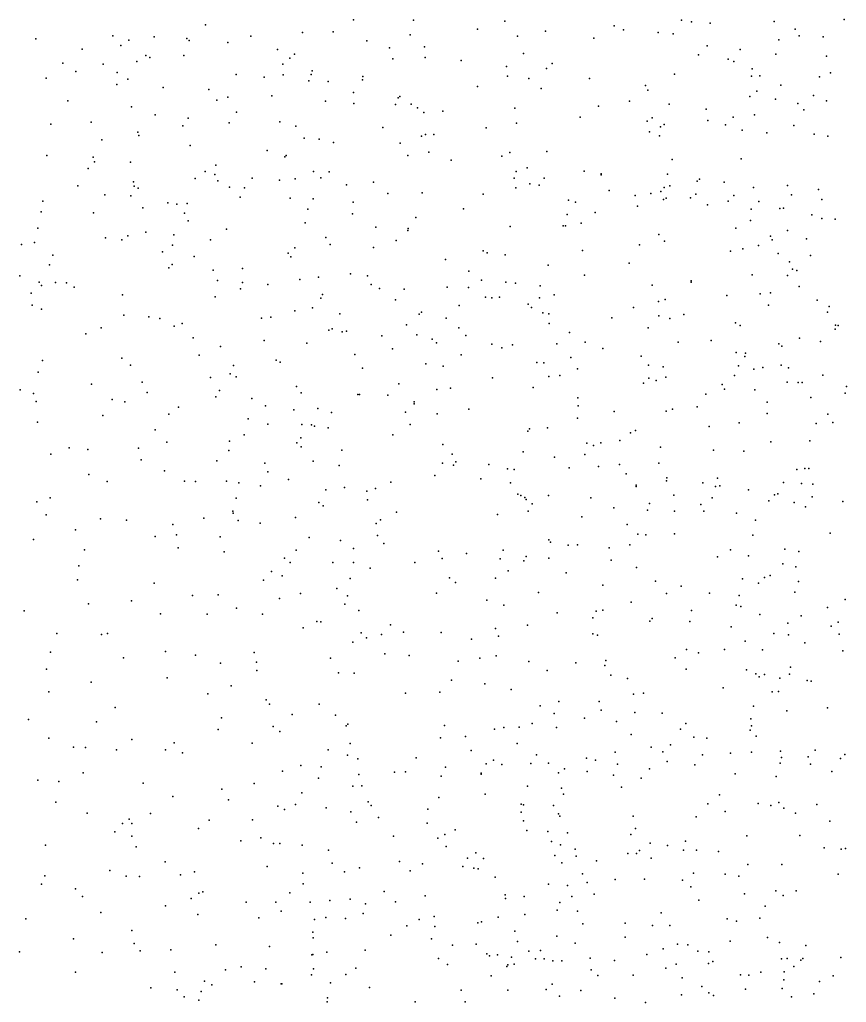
# Model space of a CAD drawing. Header units: metres. Extents: x -23.9 to 23.9, y -28.5 to 28.5.
# Drawn here: x -0.003 to 2.983, y 3.576 to 7.126 of the extents above; entities that cross this region are included whole.
import ezdxf

# ---------------------------------------------------------------- set-up
doc = ezdxf.new("R2010")
doc.units = ezdxf.units.M

msp = doc.modelspace()

# ---------------------------------------------------------------- linework, layer by layer
for p in [(0.6681, 7.1079, -11.925), (1.2026, 7.1253, 12.6524), (1.4197, 7.1245, -14.0651), (1.749, 7.1212, 2.5173), (2.144, 7.1035, 15.5291), (2.3872, 7.1248, 0.7646), (2.4238, 7.1181, 0.3322), (2.4912, 7.1141, 2.5026), (2.7226, 7.1193, 25.6998), (2.9752, 7.1264, 1.5451), (0.3338, 7.0685, 10.4159), (0.8318, 7.067, 10.7683), (1.0183, 7.0797, 25.2435), (1.1289, 7.0818, -1.4604), (1.4077, 7.0713, -23.1293), (1.6506, 7.0921, 21.8539), (1.7955, 7.0664, 3.0662), (1.8961, 7.0848, -22.1018), (2.1777, 7.09, 5.8267), (2.303, 7.0795, 12.185), (2.3577, 7.0753, 16.4901), (2.7975, 7.0918, -14.218), (2.8125, 7.0677, -2.0243), (0.0559, 7.0576, 21.5735), (0.3625, 7.0336, 22.4141), (0.3913, 7.052, -22.7996), (0.4828, 7.0645, 16.2123), (0.6012, 7.0589, -3.5515), (0.6087, 7.0511, 9.8259), (0.7493, 7.0433, -19.6792), (1.2505, 7.0495, 4.5546), (2.0712, 7.06, 1.2686), (2.4796, 7.0313, 2.9413), (2.7385, 7.053, 15.1435), (2.899, 7.0638, 18.321), (0.2227, 7.0192, -12.5295), (0.4532, 6.9963, -1.9551), (0.5904, 6.9966, 24.849), (0.9282, 7.018, 4.2391), (0.9895, 7.0013, -2.7197), (1.3324, 7.024, -21.8394), (1.4593, 7.0281, 1.5874), (1.8171, 7.0037, 15.458), (2.4491, 6.9996, -2.0707), (2.5992, 7.0181, 18.5377), (2.7276, 7.0016, 0.7563), (0.1523, 6.969, -3.1958), (0.2986, 6.9651, -3.7769), (0.4196, 6.9754, 15.4906), (0.4666, 6.99, 22.0029), (0.947, 6.9661, 5.6935), (0.9728, 6.9871, 6.127), (1.3442, 6.9848, 21.6065), (1.4621, 6.9891, -1.9351), (1.5915, 6.9788, -12.4241), (1.9197, 6.9677, 1.8201), (2.5558, 6.984, 25.2995), (2.5764, 6.975, -18.1974), (2.9111, 6.9949, 24.6984), (0.1997, 6.9394, -11.3573), (0.3487, 6.9358, 25.7792), (0.7788, 6.9278, 13.8533), (0.9491, 6.9268, 15.4898), (1.0493, 6.9286, 11.7951), (1.0531, 6.9418, 16.6049), (1.7555, 6.9569, 12.9092), (1.8998, 6.9496, 6.3119), (2.3627, 6.9289, 12.6766), (2.6421, 6.9483, -16.5569), (2.926, 6.9344, -24.1947), (0.0929, 6.9145, 8.2876), (0.3479, 6.8925, 8.0347), (0.3874, 6.9108, 15.1393), (0.8803, 6.9181, -3.2796), (1.0412, 6.9051, -14.9369), (1.1117, 6.9034, 9.8033), (1.2354, 6.9094, 5.3572), (1.2364, 6.9215, -0.8117), (1.7591, 6.9227, -13.1166), (1.8362, 6.914, 13.7146), (2.0556, 6.9132, 11.2175), (2.6407, 6.9226, 18.1381), (2.6703, 6.9233, -22.9555), (2.7468, 6.8896, 12.391), (2.8858, 6.9195, 13.9885), (0.515, 6.8808, -2.9352), (0.6806, 6.8745, 16.6172), (1.2024, 6.863, 22.6609), (1.6504, 6.8853, 4.3977), (1.8807, 6.8775, 12.5337), (2.2571, 6.8883, -1.6626), (2.2653, 6.8722, -0.9793), (2.6591, 6.8676, 11.9246), (0.1703, 6.8335, 25.0628), (0.7087, 6.8352, -3.8924), (0.7492, 6.846, 25.4827), (0.908, 6.8512, 4.6111), (1.1017, 6.8315, -20.4256), (1.2034, 6.8239, -19.7047), (1.3539, 6.8194, 4.9703), (1.3643, 6.8436, -15.4018), (1.3703, 6.8487, 10.1355), (1.4105, 6.821, 3.6823), (2.199, 6.8321, 13.1395), (2.3424, 6.8214, 5.1231), (2.6345, 6.8485, -15.5888), (2.7266, 6.8393, -2.4314), (2.8081, 6.8239, 25.0741), (2.8647, 6.8527, -23.7022), (2.9116, 6.8328, 25.4509), (0.4008, 6.8119, 13.7199), (0.4866, 6.7824, 25.2057), (0.7806, 6.7917, 9.6317), (1.4333, 6.8072, 6.3274), (1.4567, 6.7911, 16.5577), (1.5255, 6.7955, 10.5174), (1.7849, 6.8064, 13.2205), (2.0871, 6.8143, -19.599), (2.4762, 6.8033, 6.1006), (2.6516, 6.7827, 15.3349), (2.8287, 6.8009, 5.6566), (0.1099, 6.7486, 10.189), (0.2557, 6.7557, -2.2154), (0.6054, 6.7702, 4.8532), (0.7532, 6.7534, 11.4846), (0.9371, 6.7569, -15.7615), (1.7909, 6.7526, 4.6957), (2.0215, 6.7746, -23.7453), (2.264, 6.7602, -18.5344), (2.2818, 6.7717, -20.1772), (2.3243, 6.7474, 15.4669), (2.4823, 6.7616, -12.4069), (2.5744, 6.7745, 16.3968), (0.4234, 6.7197, 3.7039), (0.5866, 6.7433, 12.5525), (0.9946, 6.7419, -1.1958), (1.3085, 6.7363, 7.6173), (1.4625, 6.7111, 8.123), (1.4934, 6.7116, -0.6268), (1.6814, 6.7353, 12.2481), (2.2719, 6.7214, -15.1968), (2.3115, 6.7391, -13.7407), (2.5469, 6.7464, 0.428), (2.606, 6.7271, 8.3379), (2.6961, 6.717, 0.0879), (2.7932, 6.7438, 19.0784), (2.8667, 6.7129, 13.2359), (0.2943, 6.6921, 12.7629), (0.4271, 6.7075, 22.5451), (1.0249, 6.6985, -3.6715), (1.0786, 6.6946, -13.1581), (1.1302, 6.6827, 21.8564), (1.3715, 6.6805, 13.1269), (1.4479, 6.7055, 5.5265), (2.3079, 6.7064, 11.6367), (2.9156, 6.7056, 1.1555), (0.6126, 6.6718, -1.5958), (0.891, 6.6542, 22.5787), (1.4748, 6.6476, -23.5306), (1.7672, 6.6468, 7.8856), (1.9005, 6.6503, 5.5324), (0.0953, 6.6351, 3.6561), (0.2621, 6.63, 7.59), (0.2677, 6.6132, 13.4478), (0.3969, 6.6117, 6.7496), (0.9547, 6.6312, 13.711), (0.9593, 6.6353, -2.9285), (1.3988, 6.6352, -20.1027), (1.5555, 6.6185, -21.2443), (1.7381, 6.6333, 5.208), (2.3543, 6.6215, -19.2114), (2.6028, 6.6236, -16.9299), (0.2438, 6.588, 5.0116), (0.6672, 6.5783, 8.4568), (0.706, 6.6007, -4.3136), (1.0585, 6.5776, -14.4128), (1.1147, 6.5761, 15.402), (1.7904, 6.5777, 5.8658), (1.8299, 6.5909, 12.737), (2.036, 6.5784, 6.7394), (2.0975, 6.5694, -12.7072), (0.4083, 6.5402, 21.8186), (0.6312, 6.5522, -14.8035), (0.7018, 6.5665, -19.3533), (0.7123, 6.5439, 7.8752), (0.8365, 6.5534, -22.1705), (0.936, 6.5459, -17.402), (0.9916, 6.5515, -4.696), (1.0848, 6.5553, 4.8466), (1.2753, 6.5387, 8.3536), (1.7832, 6.5531, 3.8268), (1.8909, 6.5535, 4.2131), (2.0975, 6.5658, 8.5166), (2.3374, 6.5679, 7.045), (2.4446, 6.5431, -2.5135), (2.453, 6.5505, 6.4146), (2.5418, 6.5386, 13.631), (0.2066, 6.5265, 25.4229), (0.4103, 6.5244, -4.5536), (0.4249, 6.517, -17.106), (0.7545, 6.5208, 21.7826), (0.8086, 6.5183, 6.5222), (1.1774, 6.5299, 13.4503), (1.3265, 6.4985, -12.3426), (1.4512, 6.5003, 3.5483), (1.7892, 6.5191, 10.7534), (1.8393, 6.5332, 16.7186), (1.8735, 6.5279, 15.3835), (2.1256, 6.5088, 27.0675), (2.2761, 6.4982, -1.0241), (2.3133, 6.5052, 14.0197), (2.3251, 6.5196, 18.8625), (2.3454, 6.5261, 12.9284), (2.6473, 6.5199, 6.7434), (2.7708, 6.5266, 14.58), (2.8824, 6.5128, 15.9525), (0.0805, 6.4705, 9.5324), (0.3042, 6.4932, 15.7386), (0.399, 6.4902, 8.7353), (0.5319, 6.4642, -11.7743), (0.7937, 6.4849, 11.1197), (0.9745, 6.4819, -16.4676), (1.0565, 6.4794, 7.3645), (1.2019, 6.4665, 9.7532), (1.6714, 6.496, 11.9483), (1.9791, 6.4745, 7.0885), (2.0045, 6.4665, -0.7374), (2.2202, 6.4906, 18.3823), (2.323, 6.4766, 14.7946), (2.3317, 6.481, -12.0569), (2.4201, 6.4822, -15.8464), (2.4392, 6.4956, 26.3449), (2.5562, 6.4709, -23.863), (2.5761, 6.4905, 27.0106), (2.6673, 6.4694, 5.1029), (2.7848, 6.4937, -20.1777), (2.8944, 6.4762, 12.5667), (0.0744, 6.4324, -2.8561), (0.2636, 6.4285, 22.7908), (0.4423, 6.4466, -20.6289), (0.564, 6.4601, 12.7974), (0.5922, 6.4276, -23.1261), (0.6015, 6.4622, 15.4491), (1.038, 6.4419, -1.3808), (1.5996, 6.4427, 8.3807), (2.0759, 6.4293, 6.3016), (2.2285, 6.4519, 5.0876), (2.4818, 6.4568, 8.0315), (2.6389, 6.4417, 17.858), (2.7426, 6.4435, 12.9631), (2.756, 6.4452, -1.2145), (0.6055, 6.3999, -17.9462), (1.0277, 6.392, 16.7253), (1.1994, 6.4243, 22.4186), (1.428, 6.4111, 10.1537), (1.9741, 6.4225, 14.56), (2.6363, 6.4001, -5.9108), (2.8579, 6.421, 14.0495), (2.8945, 6.4084, 3.7979), (2.942, 6.4057, -0.0934), (0.0626, 6.3724, 17.8196), (0.4527, 6.358, 6.075), (0.7435, 6.369, 22.9195), (1.2835, 6.3769, 11.6822), (1.3988, 6.3644, 10.6695), (1.4002, 6.3719, 7.2102), (1.7689, 6.3789, 26.5903), (1.9603, 6.3815, -21.7079), (1.9686, 6.382, 14.1391), (2.0255, 6.3913, 8.8642), (2.5842, 6.3724, 11.6302), (2.7706, 6.3641, -13.354), (0.0506, 6.3216, -17.5311), (0.3069, 6.3375, -1.958), (0.3656, 6.331, -2.5596), (0.3873, 6.3458, 16.4523), (0.5532, 6.3489, 13.2171), (0.6857, 6.3314, -5.046), (1.103, 6.3392, -23.3985), (1.3569, 6.3279, 16.5409), (2.3059, 6.3501, -13.2828), (2.3261, 6.3257, 18.0129), (2.7092, 6.3445, 19.1582), (2.7143, 6.3312, -6.5917), (2.8384, 6.3343, 26.7793), (0.0039, 6.3138, 22.5382), (0.513, 6.2878, 9.2094), (0.549, 6.3116, -1.6759), (0.9907, 6.3024, -3.9445), (1.1185, 6.3139, 3.5105), (1.2749, 6.3037, -0.902), (1.6708, 6.2909, 11.4608), (2.0294, 6.292, -20.7652), (2.2358, 6.3129, 26.144), (2.5649, 6.2898, 15.6306), (2.6087, 6.2985, -14.5165), (2.665, 6.3101, -15.0619), (0.1164, 6.2752, -12.3709), (0.6275, 6.2709, 7.2006), (0.9663, 6.2826, -20.9885), (0.9769, 6.2694, 6.9318), (1.535, 6.2596, 4.787), (1.6852, 6.2835, 6.7655), (1.7505, 6.2763, 17.9672), (2.7371, 6.2819, 7.1615), (2.7775, 6.2515, 7.9565), (2.8539, 6.274, -2.5723), (0.1051, 6.2407, 4.8537), (0.5352, 6.2296, 3.916), (0.5477, 6.2412, -15.1715), (0.6959, 6.2216, 8.5669), (0.8018, 6.2278, 3.663), (1.6193, 6.217, 12.3078), (1.9055, 6.2391, 26.2243), (2.198, 6.2468, -2.3011), (2.7887, 6.2244, -11.9128), (2.8045, 6.2203, 3.2604), (-0.0021, 6.2012, 25.5098), (0.711, 6.1835, 7.572), (1.0089, 6.187, -15.775), (1.0762, 6.1954, -19.4375), (1.1918, 6.2078, -17.6748), (1.2537, 6.2011, 10.9904), (1.6654, 6.1848, 15.1345), (2.0374, 6.2035, 7.7016), (2.4219, 6.1822, 16.1852), (2.6431, 6.2042, 15.2084), (2.7705, 6.2017, 26.3091), (0.0678, 6.1783, 18.9976), (0.0755, 6.1658, 8.8699), (0.1259, 6.1767, 3.8854), (0.1662, 6.1757, 7.1992), (0.1938, 6.1603, -11.3433), (0.7949, 6.1538, 9.5573), (0.8012, 6.1767, 10.8534), (0.8931, 6.1699, 6.1428), (1.2662, 6.1694, -4.8928), (1.2963, 6.1554, 27.8245), (1.3863, 6.1526, -2.5211), (1.5406, 6.1592, 3.6258), (1.6178, 6.1587, -5.6168), (1.7526, 6.1781, 6.413), (1.788, 6.1747, 27.1281), (1.8771, 6.1648, -14.4428), (2.282, 6.1671, 13.7498), (2.4218, 6.1782, 13.1904), (2.8124, 6.1621, 5.1415), (0.0389, 6.1378, 6.1145), (0.3684, 6.1318, 21.6585), (0.7032, 6.1248, -2.8422), (1.0842, 6.1199, 21.8019), (1.0909, 6.1338, 6.4382), (1.355, 6.1146, -4.1826), (1.68, 6.1234, -1.6751), (1.7025, 6.1211, 18.4366), (1.7301, 6.1235, 9.5967), (1.8745, 6.1216, 16.4181), (1.9279, 6.1321, 10.0149), (2.3039, 6.1085, 11.6246), (2.3281, 6.1151, 17.6946), (2.5512, 6.1297, -19.2127), (2.6719, 6.1362, -22.5145), (2.7091, 6.1394, -17.8103), (2.8769, 6.1134, 4.0515), (0.0419, 6.0946, 10.1342), (0.076, 6.0805, -17.0182), (0.9909, 6.0745, 7.2651), (1.0545, 6.0848, 22.8315), (1.584, 6.094, -5.2446), (1.8334, 6.0979, -20.2031), (1.8458, 6.0859, -15.3091), (2.2137, 6.0868, -18.6521), (2.7017, 6.0947, 12.8662), (2.9209, 6.0905, 0.09), (0.373, 6.0581, 4.4657), (0.4633, 6.0529, 8.9595), (0.5027, 6.0467, 10.6698), (0.8709, 6.0473, -14.4345), (0.9045, 6.0512, 15.5766), (1.1538, 6.0637, -5.551), (1.4396, 6.0628, -19.8165), (1.4479, 6.0689, 17.9994), (1.5373, 6.0472, -5.9465), (1.8871, 6.0665, 14.8104), (1.9084, 6.0635, -1.1604), (2.1352, 6.0492, 9.1206), (2.3054, 6.0557, -1.4896), (2.3453, 6.0467, 7.4508), (2.3956, 6.0607, 18.8374), (2.9142, 6.0697, 6.5295), (0.2912, 6.0124, -4.9892), (0.5551, 6.0187, 16.315), (0.5837, 6.0283, -1.891), (1.114, 6.0039, 4.7819), (1.1259, 6.0091, -1.8378), (1.1772, 6.0013, 28.3374), (1.3945, 6.0231, -14.3654), (1.5827, 6.0132, -1.3002), (1.91, 6.0279, 12.7011), (2.2676, 6.0126, 9.829), (2.582, 6.0312, 17.9232), (2.5995, 6.0213, 15.9002), (2.9423, 6.0083, -24.8316), (2.9441, 6.0221, 26.5401), (2.9535, 6.0215, 0.9019), (0.2357, 5.9916, -11.9107), (0.6236, 5.9765, -5.1667), (0.8804, 5.9666, 27.9581), (1.1623, 5.9984, 27.5352), (1.3055, 5.9843, 7.1629), (1.4315, 5.9875, 14.8169), (1.4869, 5.9723, -23.545), (1.6079, 5.9848, 6.9067), (1.983, 5.9965, -5.5394), (2.4948, 5.9674, -17.3662), (2.8136, 5.9755, 0.5579), (0.7219, 5.9452, 4.0103), (1.0341, 5.9572, 16.4179), (1.343, 5.9369, -17.2051), (1.5026, 5.9588, 5.4171), (1.7028, 5.9534, 10.3069), (1.7387, 5.9401, 4.1581), (1.7774, 5.9509, 12.0922), (1.937, 5.9548, 8.7886), (2.0391, 5.9607, -12.9514), (2.1029, 5.9376, 10.2591), (2.3748, 5.961, -21.3487), (2.7388, 5.9549, 9.2646), (2.7494, 5.9465, 10.3675), (2.8889, 5.9636, 12.6102), (0.0799, 5.8944, -4.4022), (0.3662, 5.9032, -18.8585), (0.6457, 5.9142, -2.2651), (0.9237, 5.8966, -3.5302), (1.2071, 5.9167, -2.2081), (1.5917, 5.9158, 26.7009), (1.9875, 5.9057, 16.1219), (2.2422, 5.91, 27.4045), (2.5848, 5.924, -25.1962), (2.6163, 5.9097, 11.8953), (2.6187, 5.9219, -22.0624), (0.3978, 5.8784, -2.9701), (0.769, 5.8773, 10.4545), (0.938, 5.8888, 10.1605), (1.2348, 5.8666, 3.7393), (1.4639, 5.8832, -15.5255), (1.5271, 5.8739, -4.9904), (1.8651, 5.8872, -5.9924), (1.8897, 5.8859, 26.1569), (2.0117, 5.8643, 7.7381), (2.2677, 5.8777, -20.6942), (2.3216, 5.8722, -2.0689), (2.5929, 5.8755, 3.9678), (2.6491, 5.8637, 7.3499), (2.6806, 5.87, 18.8846), (2.7476, 5.8778, -5.6856), (2.774, 5.8681, -15.3649), (0.0636, 5.8531, -3.2621), (0.6866, 5.8336, -21.314), (0.7572, 5.8466, 22.9312), (0.7792, 5.8358, -15.3363), (1.7052, 5.8325, 27.0716), (1.908, 5.8374, 28.1648), (1.9483, 5.8404, -19.7706), (2.2692, 5.8313, 4.9355), (2.3303, 5.834, 13.689), (2.5787, 5.8403, -6.3423), (2.8976, 5.8419, -2.7093), (-0.0016, 5.7888, 22.4374), (0.2564, 5.8098, 21.7812), (0.4399, 5.8169, -22.6647), (0.9967, 5.8006, 6.2186), (1.366, 5.8106, 8.4739), (1.5039, 5.7906, 14.4804), (1.5532, 5.7953, 9.2689), (1.8517, 5.7974, -16.1356), (2.2501, 5.8133, -12.026), (2.2964, 5.8229, 3.7637), (2.5337, 5.8075, 3.1251), (2.5427, 5.7918, 13.0054), (2.6527, 5.7886, -13.1779), (2.7691, 5.8169, 6.1365), (2.8094, 5.8157, 15.598), (2.8233, 5.8158, -25.892), (2.9828, 5.8005, 18.159), (0.0463, 5.7761, 8.6428), (0.3315, 5.7542, 22.8525), (0.457, 5.7794, -3.8252), (0.7058, 5.7637, -3.2984), (0.7184, 5.7863, 8.0756), (0.8354, 5.7577, 9.428), (1.0137, 5.7781, 15.1227), (1.2188, 5.7718, 22.2348), (1.2244, 5.772, 9.6427), (1.3266, 5.77, 18.2216), (2.0126, 5.7595, 12.2814), (2.4748, 5.7734, -1.7482), (2.8551, 5.7617, -12.0151), (2.9781, 5.7767, -14.4952), (0.0565, 5.7471, -15.7567), (0.3768, 5.7457, -20.2289), (0.571, 5.7264, -19.4153), (0.8853, 5.731, -5.6199), (1.0739, 5.7219, 6.8353), (1.4217, 5.7458, -4.4499), (1.422, 5.7378, 4.1309), (1.6188, 5.7192, 7.3186), (2.0142, 5.7314, -12.4342), (2.3555, 5.7191, 12.1366), (2.4444, 5.727, 9.6359), (2.6972, 5.7444, -13.9977), (0.2978, 5.6956, -16.8644), (0.5363, 5.7005, 7.2621), (0.8217, 5.684, 27.5761), (0.9869, 5.716, -22.1886), (1.1228, 5.7066, 7.3271), (1.3905, 5.708, -6.1933), (1.5048, 5.7019, 18.5342), (2.0123, 5.6859, -17.1605), (2.1438, 5.7108, -5.7422), (2.3319, 5.7114, 16.1113), (2.6967, 5.7034, 27.2123), (2.9154, 5.7012, 26.8657), (0.0612, 5.6723, 10.1873), (0.8936, 5.6651, 7.5803), (1.0159, 5.6635, -16.2393), (1.0513, 5.6622, 5.1771), (1.0617, 5.6579, -18.4535), (1.1111, 5.651, -3.9714), (1.407, 5.6638, 27.2704), (1.8382, 5.6475, 14.1952), (1.9038, 5.6521, -5.0114), (2.4877, 5.6562, 8.0763), (2.5959, 5.6699, -23.6), (2.8738, 5.6669, 6.5471), (2.9337, 5.6709, 10.7313), (0.4861, 5.6437, 16.2602), (0.8072, 5.6268, 16.626), (1.0124, 5.6159, 4.7919), (1.3452, 5.6261, 28.6107), (1.8327, 5.64, 10.4943), (2.2038, 5.6337, 17.3859), (2.2218, 5.6419, 4.5633), (0.1752, 5.5795, -4.5322), (0.4262, 5.5783, -4.9735), (0.5287, 5.5995, 15.7254), (0.7546, 5.6035, -5.0985), (0.9985, 5.5969, 14.6403), (1.0138, 5.5828, -15.0125), (1.5256, 5.5916, 17.52), (2.0458, 5.5958, 16.5273), (2.0701, 5.5872, 20.9328), (2.0955, 5.597, -15.4784), (2.1646, 5.6056, 8.3552), (2.3116, 5.5816, -12.9307), (2.71, 5.6008, 20.5244), (2.8514, 5.6045, -1.8326), (0.1092, 5.5569, 6.1641), (0.2435, 5.5729, 8.2959), (0.753, 5.57, 21.87), (1.1609, 5.5712, 16.696), (1.5595, 5.556, -19.2911), (1.8157, 5.5645, -6.1756), (1.9285, 5.545, 26.2772), (2.0388, 5.5549, 25.6683), (2.5029, 5.5713, 5.2383), (2.6121, 5.5677, -21.5144), (0.4353, 5.5362, 2.4163), (0.7088, 5.5318, 28.1196), (0.882, 5.5233, -19.0364), (1.0575, 5.5308, 8.0969), (1.151, 5.5152, 9.9625), (1.5245, 5.5244, 5.7055), (1.5633, 5.5171, -4.8692), (1.5721, 5.5281, 8.1807), (1.6913, 5.5185, 16.677), (1.9819, 5.5069, 27.6115), (2.0872, 5.5116, 3.7069), (2.1629, 5.5187, 3.253), (2.3054, 5.5239, 8.8769), (2.8329, 5.5046, -12.8253), (2.8473, 5.5045, -19.3004), (0.2471, 5.4831, 8.8993), (0.5201, 5.4956, 23.1995), (0.8937, 5.492, 2.2617), (1.4968, 5.4796, 10.4295), (1.7593, 5.5031, 6.8734), (1.7836, 5.5013, 26.9048), (2.1878, 5.4858, -25.1768), (2.3342, 5.4711, -20.4354), (2.5179, 5.4694, -2.37), (2.8041, 5.5004, 8.3161), (0.3135, 5.458, 7.1015), (0.5928, 5.459, 9.9339), (0.6319, 5.4572, 6.1549), (0.7443, 5.4593, 2.6946), (0.7882, 5.4532, -22.872), (0.8665, 5.4418, 15.1754), (0.9676, 5.4644, 28.4923), (1.17, 5.4362, 22.3939), (1.3373, 5.4546, 14.3417), (1.6623, 5.4676, -18.3557), (1.7696, 5.4533, 9.1323), (2.224, 5.4446, -19.203), (2.2242, 5.4397, -5.4267), (2.3331, 5.4599, 27.2114), (2.4649, 5.4526, 25.4856), (2.5098, 5.44, 13.7547), (2.5262, 5.4421, -13.6677), (2.7564, 5.4545, 6.2755), (2.8213, 5.4501, 8.6986), (2.8619, 5.4485, 15.7689), (0.1075, 5.3989, -15.1771), (0.7783, 5.3976, -4.0614), (1.1029, 5.4275, -17.6814), (1.2506, 5.4224, 6.3275), (1.2824, 5.4318, -21.527), (1.7962, 5.4118, 25.9131), (1.807, 5.4065, 17.411), (1.8217, 5.4002, 25.3296), (1.9075, 5.4066, 28.3543), (2.0598, 5.398, -5.9825), (2.3594, 5.408, 12.8791), (2.4979, 5.3991, -5.6306), (2.63, 5.4274, 18.1207), (2.7229, 5.4091, 26.7641), (2.7356, 5.4132, 6.7592), (2.8591, 5.4023, 12.2047), (0.0587, 5.3846, 6.5432), (1.0775, 5.3823, 7.0829), (1.0934, 5.3691, 7.4711), (1.2528, 5.3911, 23.0721), (1.8259, 5.3928, -23.6779), (1.8475, 5.3774, 4.2876), (2.1429, 5.3627, 20.255), (2.2717, 5.3784, 2.9599), (2.4572, 5.3739, 26.3616), (2.7024, 5.3873, 21.297), (2.7945, 5.3823, -20.2365), (2.8357, 5.3659, 9.5504), (2.9703, 5.3858, 4.754), (0.0928, 5.3374, 7.8398), (0.7673, 5.351, 6.8151), (0.7683, 5.3436, -21.3332), (0.9933, 5.3271, -5.9716), (1.3579, 5.3465, 18.1303), (1.7229, 5.3389, 14.277), (1.8338, 5.3505, 20.7014), (2.0271, 5.3305, 10.4633), (2.2645, 5.3538, -16.8942), (2.3619, 5.3502, 16.5016), (2.4686, 5.3501, 9.5955), (2.5858, 5.343, -2.0333), (0.2891, 5.323, 1.9452), (0.3831, 5.3181, 2.8346), (0.5497, 5.3024, 8.5428), (0.6621, 5.3255, 9.5852), (0.7862, 5.3162, 23.3849), (0.8657, 5.3071, -5.4263), (1.2846, 5.3064, -23.6859), (1.3008, 5.3189, -6.1899), (2.1914, 5.3017, 18.603), (2.6547, 5.3178, -5.9663), (0.1984, 5.2826, 8.572), (0.4862, 5.2586, 7.8775), (0.5639, 5.2644, 6.5215), (0.7211, 5.2576, -4.383), (1.0423, 5.2552, 27.3732), (1.2888, 5.262, 9.4202), (2.2301, 5.2673, -16.0079), (2.2583, 5.2647, 6.9372), (2.3625, 5.268, 17.6012), (2.6453, 5.2636, 13.4169), (2.9239, 5.2713, 2.8808), (0.047, 5.2484, 2.2465), (1.1563, 5.2439, 2.5407), (1.3126, 5.2332, -16.0622), (1.9087, 5.2474, -14.6402), (1.9144, 5.2386, -17.5188), (1.9778, 5.2275, 3.211), (2.012, 5.2288, 27.9159), (2.2005, 5.2283, 21.3924), (0.2312, 5.2104, 22.364), (0.5695, 5.2175, 1.7654), (0.7354, 5.2033, 27.9303), (0.9956, 5.2096, 14.5683), (1.2021, 5.2152, 28.5496), (1.5094, 5.2054, 6.6338), (1.6112, 5.1975, 7.5371), (1.7432, 5.2095, 27.4247), (1.8268, 5.1867, 26.1873), (2.1258, 5.2181, -18.7202), (2.5179, 5.1851, -24.8308), (2.5642, 5.2105, 2.6512), (2.6298, 5.1884, 15.8289), (2.761, 5.2134, -2.8801), (2.8107, 5.205, 2.4083), (0.2105, 5.1532, -20.3159), (0.9538, 5.1807, 6.2509), (0.9737, 5.165, -23.3391), (1.1279, 5.1652, 5.2291), (1.2031, 5.165, 9.943), (1.4241, 5.1654, 22.609), (1.5234, 5.1796, 25.7777), (1.7323, 5.1787, -6.1408), (1.8178, 5.1711, 18.5308), (1.9084, 5.1801, 25.0756), (2.1328, 5.1729, 3.878), (2.7532, 5.1596, 13.7228), (2.7999, 5.1497, -21.0749), (0.9061, 5.1329, 28.3059), (0.9445, 5.1169, 5.7307), (1.2629, 5.144, -22.4277), (1.7618, 5.1352, 7.1815), (1.9703, 5.1279, -19.6013), (2.2252, 5.1472, -15.0935), (2.708, 5.1179, -22.3023), (0.2056, 5.1018, 7.5777), (0.4828, 5.0897, 15.5582), (0.878, 5.1006, 15.0661), (1.1901, 5.1069, -5.0823), (1.5497, 5.1097, 28.4835), (1.5716, 5.0929, 2.9148), (1.7155, 5.1087, 9.1868), (2.1037, 5.083, 4.5879), (2.293, 5.0972, 18.347), (2.3868, 5.0792, 9.8293), (2.6077, 5.1063, 20.1168), (2.666, 5.0899, -5.1801), (2.6878, 5.1104, 4.2273), (2.8097, 5.0961, -23.1336), (0.6217, 5.046, 7.1133), (0.7137, 5.0485, -20.6978), (1.0112, 5.0531, 22.1171), (1.1429, 5.0708, 6.6021), (1.1814, 5.044, -5.9651), (1.5021, 5.0536, 16.8226), (1.8707, 5.0567, 20.39), (2.3334, 5.0526, 17.33), (2.4883, 5.0538, 12.5579), (2.5957, 5.0452, 21.4529), (2.7963, 5.0579, 25.6653), (0.246, 5.0152, 15.8165), (0.4009, 5.0265, -14.5226), (0.9356, 5.0348, 9.2885), (1.1714, 5.0149, 4.8721), (1.6847, 5.0283, 4.4228), (1.7455, 5.0106, 18.221), (2.2056, 5.0216, 6.636), (2.5849, 5.0106, 2.2464), (2.9788, 5.0312, 12.2431), (0.0127, 4.9901, 12.8905), (0.5061, 4.9797, 23.396), (0.6741, 4.9783, 22.0772), (0.7805, 4.9997, 8.097), (0.8736, 4.9783, 1.7328), (1.2219, 4.9911, -17.1491), (1.9383, 4.9826, -23.2875), (2.0788, 4.9894, -6.23), (2.1038, 4.9929, 9.4024), (2.4232, 4.9913, 16.5566), (2.6021, 5.006, -2.5112), (2.6704, 4.9775, 17.6417), (2.8191, 4.9721, 4.5445), (2.9148, 5.0028, -15.6732), (1.0705, 4.9512, 23.3756), (1.0845, 4.951, -5.5109), (1.3365, 4.9392, 27.5106), (1.831, 4.9386, 16.8983), (2.0669, 4.9649, 2.5677), (2.2726, 4.9532, 24.398), (2.2817, 4.9628, 13.7465), (2.4175, 4.9521, 18.0129), (2.7719, 4.9459, 10.1957), (2.9533, 4.9492, 13.4272), (0.131, 4.9079, 13.2759), (0.2924, 4.9047, 16.2829), (0.3145, 4.9089, 2.984), (1.021, 4.9286, 2.9051), (1.2305, 4.9107, 10.188), (1.3033, 4.9043, 20.1351), (1.3835, 4.9128, 3.3443), (1.5198, 4.9119, -5.1655), (1.7156, 4.9265, 20.0213), (2.0674, 4.9067, 26.3353), (2.0844, 4.9028, 21.3581), (2.5674, 4.9327, 1.1986), (2.7208, 4.9081, -14.0442), (2.7742, 4.903, 23.5435), (2.9282, 4.9354, 15.764), (2.9572, 4.9063, -6.1147), (1.1998, 4.8776, 7.9055), (1.2491, 4.8923, 2.104), (1.6294, 4.888, 28.1671), (1.726, 4.899, 23.5375), (2.6172, 4.8808, 25.1586), (2.8326, 4.8747, -2.7279), (0.1078, 4.8409, 9.7851), (0.5232, 4.8435, -15.4245), (0.6316, 4.8297, 9.5648), (0.8436, 4.8395, 6.1344), (1.3154, 4.8354, 14.3562), (2.4054, 4.8509, 15.8184), (2.4485, 4.8389, 26.2647), (2.5422, 4.8507, -6.3776), (2.6798, 4.8495, -26.159), (2.9701, 4.8457, -13.0322), (0.3719, 4.8206, 22.2314), (0.7222, 4.8014, 3.0347), (0.8523, 4.8043, 16.7235), (1.1193, 4.8194, 14.7718), (1.4039, 4.8289, -5.7484), (1.5804, 4.8083, -16.8223), (1.6593, 4.8198, 4.7477), (1.7182, 4.8274, 5.1647), (1.8354, 4.8071, 25.0264), (2.0063, 4.8029, 1.2848), (2.114, 4.8114, -25.0421), (2.3648, 4.8202, 0.9022), (0.0936, 4.78, -14.2688), (0.8538, 4.7741, 27.8118), (1.1486, 4.7664, 8.9378), (1.2052, 4.7653, -21.5482), (1.9022, 4.7749, -16.1781), (2.1111, 4.7924, -0.0258), (2.404, 4.779, 3.8539), (2.6217, 4.7775, 24.1217), (2.6556, 4.7628, 7.0664), (2.6875, 4.7604, 13.0217), (2.7777, 4.7612, 21.3149), (2.7814, 4.787, -2.2873), (0.255, 4.7321, 11.8057), (0.5302, 4.7484, -13.8016), (1.5565, 4.7393, 19.5206), (1.6766, 4.7262, 13.718), (2.1325, 4.7578, 0.3169), (2.1924, 4.7463, 9.6619), (2.6677, 4.7514, -5.0614), (2.7428, 4.7468, 12.6455), (2.8417, 4.7382, 1.0018), (2.8554, 4.7362, 17.3741), (0.1021, 4.698, 15.7422), (0.6769, 4.6906, 6.8063), (0.7609, 4.7195, 27.3316), (1.3905, 4.6923, 2.4045), (1.514, 4.6959, 7.8565), (1.7723, 4.7056, 24.5765), (2.214, 4.689, -17.742), (2.2504, 4.6925, 23.8962), (2.5377, 4.7118, -23.5785), (2.7145, 4.6972, 25.976), (2.7374, 4.6992, 20.248), (0.8874, 4.6687, 22.1828), (0.8996, 4.653, -17.4449), (1.0781, 4.6535, 8.6117), (1.9447, 4.6626, 21.1007), (2.0905, 4.6624, 9.2949), (0.3421, 4.6407, 1.5954), (0.9808, 4.6162, 23.5949), (1.8766, 4.6468, 7.449), (1.9269, 4.6193, -18.2792), (2.0976, 4.6314, 23.308), (2.2191, 4.6225, 1.8356), (2.3174, 4.6204, 21.3221), (2.6469, 4.6452, 17.0488), (2.7676, 4.6286, 25.5585), (2.9145, 4.64, 17.7468), (0.0294, 4.5976, 12.679), (0.2739, 4.5892, 7.4768), (0.7263, 4.6037, 1.6031), (1.138, 4.6136, 27.2209), (1.8486, 4.5828, 26.2107), (2.0376, 4.6019, 2.4169), (2.1523, 4.5906, -21.5698), (2.403, 4.5829, -0.3458), (2.6374, 4.6005, 15.8034), (0.7138, 4.5609, 28.1133), (0.9121, 4.5723, 5.8707), (0.9367, 4.554, 10.0304), (1.1765, 4.5752, 22.4361), (1.1822, 4.5805, 5.4886), (1.5319, 4.5765, 25.47), (1.712, 4.5621, 17.9386), (1.746, 4.5684, 3.6386), (1.8015, 4.5701, 0.4713), (1.9356, 4.5685, 5.4446), (2.3836, 4.5624, 2.3021), (2.6357, 4.5594, -13.5918), (2.6404, 4.5753, 0.1107), (0.102, 4.53, 12.1791), (0.4022, 4.5251, 15.3231), (0.5549, 4.5135, 11.6099), (0.8371, 4.5116, -14.0971), (1.1909, 4.5109, -23.0936), (1.5171, 4.5311, 8.9752), (1.6078, 4.5361, 17.5237), (1.7933, 4.5114, 22.7861), (2.2053, 4.5438, -6.3339), (2.4319, 4.5336, 18.2481), (2.4786, 4.5296, 0.5659), (2.6568, 4.5372, 7.7034), (0.1914, 4.4982, 2.7547), (0.2352, 4.4965, 1.2367), (0.347, 4.4884, 22.8766), (0.5234, 4.4876, 14.0226), (0.5853, 4.477, 7.3572), (1.111, 4.4881, 2.0894), (1.6272, 4.4862, 4.0966), (2.1483, 4.4796, 14.822), (2.2782, 4.4975, 20.3624), (2.3199, 4.481, 7.4256), (2.3473, 4.5057, -5.0613), (2.5646, 4.4754, 25.1082), (2.6397, 4.479, 15.1908), (2.7448, 4.4837, -6.2782), (2.87, 4.4873, 24.7144), (1.1808, 4.4692, 6.5072), (1.2178, 4.4556, 13.7514), (1.4288, 4.4586, 27.3318), (1.7089, 4.4505, 19.3818), (1.8427, 4.439, 16.8016), (1.8637, 4.4704, -5.4152), (1.9071, 4.4404, 1.8155), (2.0442, 4.4575, 20.7945), (2.0765, 4.4501, 26.8657), (2.3361, 4.4453, 3.7986), (2.4628, 4.4704, 22.9419), (2.7441, 4.4398, 7.2662), (2.7486, 4.4598, 18.0901), (2.8452, 4.4625, 23.8274), (2.9618, 4.4565, -15.7003), (2.9776, 4.4715, 12.758), (0.2263, 4.4051, 16.3098), (0.9461, 4.4115, 27.0069), (1.0125, 4.4315, -22.45), (1.0863, 4.4267, 8.9044), (1.3503, 4.4075, 14.9104), (1.3902, 4.409, -17.1288), (1.5349, 4.4259, 5.4842), (1.6643, 4.4038, -23.2799), (1.6815, 4.4374, 26.6305), (1.738, 4.4347, 17.1624), (1.9428, 4.4047, 27.1915), (1.9651, 4.4199, 4.0513), (2.0466, 4.4093, -15.9092), (2.1567, 4.4359, 5.0787), (2.272, 4.4189, -25.6101), (2.436, 4.4335, 23.7782), (2.8533, 4.4364, -25.9643), (2.9304, 4.4098, -2.3002), (0.0626, 4.3789, 9.8362), (0.1385, 4.3735, 2.2107), (0.4429, 4.3679, 12.1093), (1.0762, 4.3862, 28.2431), (1.2223, 4.3986, 17.197), (1.5194, 4.393, 27.8055), (1.6642, 4.3997, 24.1568), (2.1419, 4.3961, -23.5142), (2.242, 4.386, -17.3483), (2.5811, 4.4013, 20.5149), (2.7293, 4.3912, -18.3498), (0.7269, 4.3458, 22.6313), (0.8444, 4.3659, 6.7723), (1.0155, 4.3325, 2.4891), (1.2002, 4.3566, 15.2274), (1.2325, 4.3574, 10.3042), (1.8314, 4.3563, 13.5669), (1.9539, 4.3495, 18.1844), (2.1707, 4.3528, 9.5902), (0.1272, 4.2994, 15.9468), (0.5501, 4.3192, 14.5316), (0.7515, 4.3068, 17.0235), (1.2556, 4.3001, 7.7745), (1.5115, 4.3162, 20.7068), (1.6778, 4.3284, -0.3972), (1.9617, 4.3279, 25.1302), (2.5241, 4.3256, 25.7981), (2.7386, 4.2975, 17.0759), (0.9298, 4.284, -13.6973), (0.953, 4.2719, 14.3909), (0.9934, 4.2904, 2.9759), (1.104, 4.2783, 19.4709), (1.193, 4.2641, 5.9836), (1.2666, 4.2874, 3.9114), (1.4714, 4.2738, -0.0549), (1.8083, 4.2913, 1.0047), (1.8083, 4.2627, 25.702), (1.8163, 4.2889, 4.6617), (1.9255, 4.2869, -5.8789), (2.4829, 4.293, -1.3906), (2.5446, 4.2656, -13.0929), (2.6645, 4.2942, -1.0442), (2.7102, 4.2866, 23.3474), (2.7572, 4.2771, 22.3707), (2.8759, 4.2908, 0.7638), (0.2406, 4.2588, 27.5731), (0.392, 4.2378, 2.5253), (0.4697, 4.2574, 7.7394), (0.6811, 4.234, -18.0253), (0.8375, 4.2354, 23.4395), (1.214, 4.2268, 4.4881), (1.2928, 4.2433, 3.5135), (1.8162, 4.231, 5.3664), (1.9426, 4.2567, 3.7345), (1.948, 4.2488, -21.2025), (2.2132, 4.2489, 25.9358), (2.4404, 4.2463, -0.7864), (2.7992, 4.2594, -0.0213), (2.9229, 4.2302, -1.703), (0.3402, 4.1912, 15.5187), (0.3678, 4.2215, 0.9691), (0.4025, 4.2214, 11.1012), (0.6431, 4.2035, 11.4219), (1.4689, 4.2229, 2.0114), (1.5697, 4.1985, 6.8305), (1.8288, 4.1968, 10.1617), (1.9041, 4.1932, 20.5831), (2.2217, 4.204, 15.9992), (0.402, 4.1763, 27.1712), (0.7956, 4.1596, 13.5978), (0.8684, 4.1703, 8.5716), (1.347, 4.1765, 26.5415), (1.5071, 4.1687, -21.3454), (1.5327, 4.1826, 6.1511), (1.9178, 4.1567, 17.0605), (1.9755, 4.1885, 22.4165), (2.2047, 4.1819, 20.0577), (2.4015, 4.1584, 14.3991), (2.6237, 4.1773, 13.9403), (2.8144, 4.1779, 13.0028), (0.0905, 4.143, 8.704), (0.4179, 4.1374, -12.9897), (0.9138, 4.1496, 2.0807), (0.9363, 4.15, 15.389), (1.0172, 4.1431, 9.2381), (1.1125, 4.126, 1.7502), (1.5373, 4.1386, -18.7446), (1.9507, 4.1444, -25.1693), (2.0039, 4.1285, -16.4563), (2.236, 4.1243, -5.9952), (2.2745, 4.1513, 8.2253), (2.3368, 4.1423, -14.2708), (2.3944, 4.125, 16.9651), (2.442, 4.1255, 26.8798), (2.5214, 4.1209, 16.3117), (2.9033, 4.1338, -23.1749), (2.964, 4.1296, 24.4287), (2.9801, 4.1321, 16.4168), (1.3691, 4.085, 19.366), (1.6141, 4.096, 24.3931), (1.6451, 4.1155, 22.7018), (1.6719, 4.0948, 17.5404), (1.9295, 4.1066, 9.3495), (2.0065, 4.1042, 16.6156), (2.0807, 4.0868, 5.046), (2.193, 4.114, 15.0845), (2.2245, 4.1133, 18.2019), (2.2777, 4.0967, 4.7368), (0.3231, 4.0516, 27.9773), (0.5229, 4.083, 12.5635), (0.8912, 4.066, 8.1713), (1.1252, 4.0791, 6.9984), (1.2242, 4.0612, -22.7524), (1.4069, 4.0514, 24.012), (1.4525, 4.0762, 7.1694), (1.5979, 4.0664, 5.8131), (1.6368, 4.0603, 27.5477), (1.6528, 4.0579, -17.8946), (1.955, 4.0803, 19.5133), (2.6271, 4.0739, 8.6175), (2.7502, 4.0742, 0.3843), (0.0881, 4.0328, 13.2354), (0.3817, 4.031, 17.3273), (0.4301, 4.0298, 13.358), (0.5775, 4.0368, 9.9122), (0.6283, 4.047, 16.8006), (1.0192, 4.0425, 20.4302), (1.1702, 4.0476, 7.3884), (1.7143, 4.0274, 1.6126), (2.0302, 4.0399, 27.4824), (2.148, 4.0193, 13.7578), (2.2539, 4.0201, 3.0303), (2.3905, 4.0175, 25.0666), (2.4305, 4.0421, -5.5528), (2.5447, 4.0382, -20.4124), (2.5947, 4.032, 18.065), (2.9534, 4.0383, 23.5548), (0.0757, 4.0024, 2.1675), (0.1981, 3.9855, 9.3179), (1.0207, 4.0039, 4.2643), (1.9076, 4.0032, 17.9811), (1.9758, 3.9978, 23.8184), (2.0464, 4.0092, 7.3674), (2.4217, 3.9934, -1.7439), (2.7281, 3.9785, 7.223), (2.8016, 3.9788, 24.0799), (0.2244, 3.9576, 8.1037), (0.616, 3.9507, 16.3647), (0.6446, 3.9699, 27.0083), (0.6589, 3.9755, 15.5708), (0.9725, 3.9709, -14.0361), (1.1174, 3.9439, 10.4877), (1.191, 3.9483, -20.8564), (1.3129, 3.9756, -19.4105), (1.4613, 3.9601, 26.3051), (1.7508, 3.9642, 15.1249), (1.7523, 3.9509, -22.1263), (1.8195, 3.9577, 13.6257), (1.9911, 3.9579, -20.8435), (2.0724, 3.9663, -23.0382), (2.4506, 3.9451, -23.4221), (2.6144, 3.9681, 17.174), (2.7541, 3.9616, 24.8406), (0.5241, 3.9247, 17.6447), (0.815, 3.9374, 1.0101), (0.9223, 3.9378, 20.1197), (1.0463, 3.9378, 19.6399), (1.246, 3.9313, 2.7308), (1.3546, 3.9393, 17.113), (1.9383, 3.909, -25.5921), (1.9476, 3.9367, 0.9333), (2.69, 3.9234, -5.359), (0.0191, 3.8769, 17.3341), (0.2895, 3.8997, 14.744), (0.6403, 3.8932, 11.7814), (0.8612, 3.8809, 12.7282), (0.9416, 3.9054, 8.8977), (1.0613, 3.8746, 23.0317), (1.1024, 3.8816, 3.8161), (1.1743, 3.879, 8.535), (1.2381, 3.897, 9.1354), (1.4402, 3.8745, 5.3426), (1.4944, 3.8853, -0.0651), (1.7254, 3.8836, 19.2265), (1.8216, 3.8926, 3.3953), (2.012, 3.9052, 15.402), (2.3137, 3.8991, 22.0867), (2.5522, 3.8772, -24.2306), (2.6706, 3.8792, 22.1168), (0.4025, 3.8353, 27.261), (1.395, 3.8523, 20.5548), (1.4962, 3.8502, 13.7126), (1.6517, 3.8632, 0.5037), (1.6652, 3.8671, 16.9146), (2.0313, 3.8589, 20.2388), (2.1838, 3.8619, 23.4487), (2.2822, 3.8528, -15.016), (2.3449, 3.8532, 16.541), (2.5863, 3.8686, 23.4301), (0.1918, 3.8048, 17.7268), (1.0556, 3.8287, 15.8959), (1.0572, 3.8091, 27.0202), (1.3381, 3.8189, 3.0435), (1.4845, 3.8051, 27.8681), (1.7852, 3.8323, 6.9756), (1.9374, 3.8142, -0.6873), (2.1842, 3.8111, 14.5584), (2.6982, 3.8094, -0.1774), (0.4106, 3.7883, 11.1921), (0.5425, 3.7658, 9.6759), (0.7056, 3.7839, 12.38), (0.8987, 3.777, 7.8863), (1.2448, 3.7642, 26.5053), (1.5601, 3.7819, 10.4179), (1.646, 3.7858, 23.8519), (1.7946, 3.7959, 24.589), (2.0035, 3.7895, 17.5067), (2.3207, 3.7691, 8.3254), (2.3732, 3.7856, 26.4499), (2.4097, 3.7837, 27.2342), (2.5634, 3.7961, -18.779), (2.7416, 3.7913, 26.4298), (2.837, 3.7807, 25.7498), (-0.0031, 3.7583, 8.2629), (0.2951, 3.7558, -15.5105), (0.4327, 3.7623, -18.2642), (1.0527, 3.7469, 5.5209), (1.0561, 3.7485, -2.3262), (1.1061, 3.7571, 1.7067), (1.5096, 3.7344, 1.7077), (1.6848, 3.751, -2.3185), (1.6938, 3.7441, 22.9049), (1.7223, 3.7478, 14.6913), (1.7738, 3.7385, 3.0442), (1.8365, 3.7603, -19.2021), (1.8599, 3.7329, 10.0521), (1.8778, 3.7633, 4.9264), (1.8911, 3.7324, 19.7867), (2.0577, 3.7353, 19.0721), (2.2625, 3.7487, 17.7647), (2.4468, 3.7601, 23.9853), (2.4865, 3.7583, 14.7113), (2.7484, 3.7324, -15.224), (2.7692, 3.7343, 1.0005), (2.8185, 3.7286, -24.6073), (2.8251, 3.7336, 18.1109), (2.9624, 3.7376, 23.1949), (0.7407, 3.6935, 23.6863), (0.7966, 3.7039, -14.6082), (0.886, 3.6966, 14.6071), (1.0583, 3.6961, 4.8928), (1.2108, 3.6994, 10.9052), (1.542, 3.712, 5.7187), (1.7567, 3.7048, -1.0431), (1.7607, 3.7116, 9.4106), (1.7833, 3.7131, -24.3286), (1.9224, 3.7261, 26.1924), (1.9549, 3.7256, 6.3933), (2.0617, 3.6931, 13.6725), (2.1458, 3.7273, 7.1844), (2.331, 3.6996, 17.1001), (2.3682, 3.714, -17.3706), (2.4849, 3.716, 13.4361), (2.5008, 3.7226, -13.8975), (2.7934, 3.7057, -23.7153), (0.198, 3.6842, 8.9686), (0.5578, 3.685, 9.1107), (1.051, 3.6753, 4.4521), (1.1746, 3.6761, 19.2553), (1.6994, 3.6719, 15.5213), (2.0851, 3.6724, 15.6602), (2.213, 3.6734, 2.8419), (2.3896, 3.6636, 26.0397), (2.6008, 3.6745, 8.5505), (2.6302, 3.6744, 24.511), (2.6744, 3.6846, -26.3511), (2.7566, 3.6574, -1.7572), (2.7583, 3.6853, 1.4878), (2.9352, 3.6715, 8.6187), (0.4701, 3.6278, -20.672), (0.6644, 3.6522, 17.8627), (0.6909, 3.6384, 23.2532), (0.8452, 3.65, -2.057), (0.942, 3.6427, 16.658), (0.9444, 3.6429, 13.6166), (1.12, 3.6462, 13.9681), (1.2606, 3.6293, 1.2413), (1.9206, 3.6417, 27.5324), (2.4611, 3.6328, 0.4471), (2.619, 3.623, 0.1064), (2.7514, 3.6257, -5.6384), (2.8859, 3.6508, -13.236), (0.5653, 3.6203, -12.4798), (0.5907, 3.5954, 10.0091), (0.6524, 3.6147, 28.0274), (1.1087, 3.5919, 8.915), (1.5914, 3.6202, 2.7424), (1.7602, 3.6191, 23.4154), (1.8986, 3.6217, -1.9426), (1.947, 3.5976, -21.7107), (2.0239, 3.6183, 3.2849), (2.1467, 3.5908, -16.7246), (2.3874, 3.6031, 1.1017), (2.4858, 3.6103, 26.9087), (2.5025, 3.6006, -17.8027), (2.785, 3.5953, -16.4116), (2.8652, 3.6069, 22.2585), (0.6443, 3.5829, 10.6693), (1.1072, 3.5776, 17.264), (1.426, 3.578, -1.4878), (1.6065, 3.5778, 14.2659), (2.2577, 3.5756, 24.3783)]:
    msp.add_point(p)

doc.saveas('drawing.dxf')
